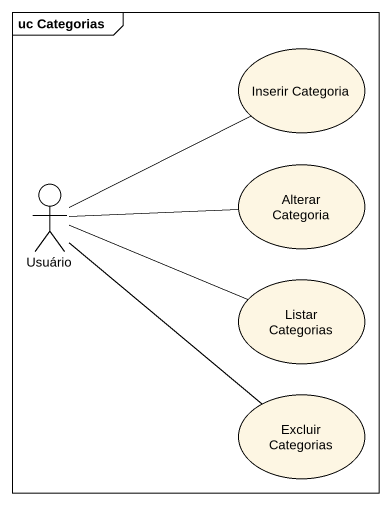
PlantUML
@startuml
mainframe uc Categorias
usecase "Inserir Categoria" as Inserir_Categoria
usecase "Alterar Categoria" as Alterar_Categoria
actor Usuário
usecase "Listar Categorias" as Listar_Categorias
usecase "Excluir Categorias" as Excluir_Categorias
Usuário -right- Inserir_Categoria
Usuário -right- Alterar_Categoria
Usuário -right- Listar_Categorias
Usuário -- Excluir_Categorias
@enduml
